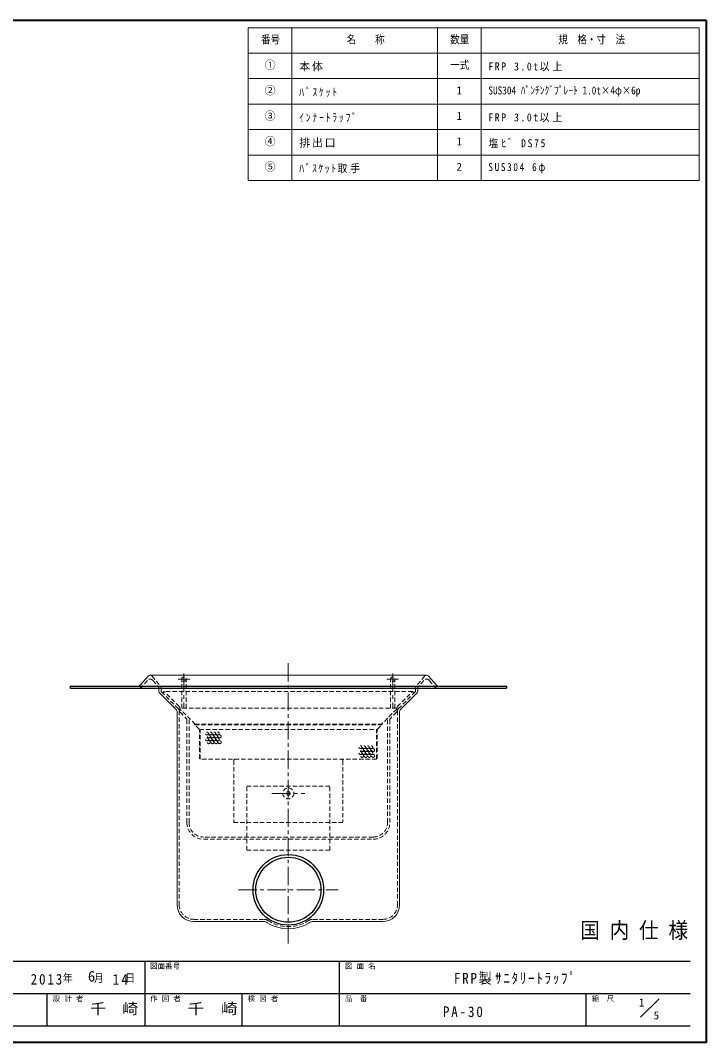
# Model space of a CAD drawing. Units: millimetres, scale not verified. Extents: x -1057 to 968, y -699 to 706.
# Drawn here: x 25 to 968, y -699 to 706 of the extents above; entities that cross this region are included whole.
import ezdxf
from ezdxf.enums import TextEntityAlignment as Align

# ---------------------------------------------------------------- set-up
doc = ezdxf.new("R2010")
doc.units = ezdxf.units.MM
doc.header["$LTSCALE"] = 5
doc.linetypes.add('CHAIN1', pattern=[8, 5, -1, 1, -1])
doc.linetypes.add('DASHED1', pattern=[1.8, 1.2, -0.6])
doc.layers.add('0-0_ﾚｲﾔ1', color=7, linetype='Continuous', lineweight=18)
doc.layers.add('0-8_ﾚｲﾔ9', color=7, linetype='Continuous')
doc.styles.add('ＭＳ ゴシック', font='')
doc.styles.get('ＭＳ ゴシック').set_extended_font_data('MS Gothic')

msp = doc.modelspace()

# ---------------------------------------------------------------- linework, layer by layer
at = {"layer": '0-0_ﾚｲﾔ1', "color": 1, "lineweight": 40}
for p, q in [((968.039, 705.682), (-1056.961, 705.682)), ((968.039, -699.318), (968.039, 705.682)), ((968.039, -699.318), (-1056.961, -699.318))]:
    msp.add_line(p, q, dxfattribs=at)
at = {"layer": '0-0_ﾚｲﾔ1', "color": 3}
for p, q in [((338.039, 695.682), (338.039, 485.682)), ((338.039, 695.682), (958.039, 695.682)), ((398.039, 695.682), (398.039, 485.682)), ((598.039, 695.682), (598.039, 485.682)), ((658.039, 695.682), (658.039, 485.682)), ((958.039, 695.682), (958.039, 485.682)), ((338.039, 660.682), (958.039, 660.682)), ((338.039, 625.682), (958.039, 625.682)), ((338.039, 590.682), (958.039, 590.682)), ((338.039, 555.682), (958.039, 555.682)), ((338.039, 520.682), (958.039, 520.682)), ((338.039, 485.682), (958.039, 485.682))]:
    msp.add_line(p, q, dxfattribs=at)
at = {"layer": '0-0_ﾚｲﾔ1', "color": 4, "linetype": 'CHAIN1', "lineweight": 9}
for p, q in [((393.039, -562.952), (393.039, -174.318)), ((249.453, -191.818), (249.453, -239.818)), ((536.625, -191.818), (536.625, -239.818)), ((257.453, -199.818), (241.453, -199.818)), ((528.625, -199.818), (544.625, -199.818)), ((370.539, -356.818), (415.539, -356.818)), ((324.539, -489.318), (461.539, -489.318))]:
    msp.add_line(p, q, dxfattribs=at)
at = {"layer": '0-0_ﾚｲﾔ1'}
for p, q in [((189.477, -208.27), (200.381, -195.541)), ((583.039, -194.318), (203.039, -194.318)), ((596.601, -208.27), (585.697, -195.541)), ((215.039, -212.318), (215.039, -216.404)), ((239.16, -242.182), (216.211, -219.232)), ((546.918, -242.182), (569.868, -219.232)), ((571.039, -212.318), (571.039, -216.404)), ((240.039, -244.303), (240.039, -509.952)), ((546.039, -244.303), (546.039, -509.952)), ((263.039, -532.952), (358.795, -532.952)), ((427.283, -532.952), (523.039, -532.952)), ((877.428, -664.572), (902.682, -639.318))]:
    msp.add_line(p, q, dxfattribs=at)
at = {"layer": '0-0_ﾚｲﾔ1', "color": 4, "linetype": 'DASHED1', "lineweight": 9}
for p, q in [((205.697, -195.541), (217.799, -209.668)), ((580.381, -195.541), (568.28, -209.668)), ((199.242, -201.482), (191.761, -210.215)), ((206.836, -201.482), (214.317, -210.215)), ((218.039, -210.318), (218.039, -216.404)), ((246.453, -239.818), (246.453, -199.818)), ((252.453, -239.818), (252.453, -199.818)), ((533.625, -239.818), (533.625, -199.818)), ((539.625, -239.818), (539.625, -199.818)), ((568.039, -210.318), (568.039, -216.404)), ((579.242, -201.482), (571.761, -210.215)), ((586.836, -201.482), (594.317, -210.215)), ((241.868, -240.647), (218.332, -217.111)), ((563.796, -216.818), (222.282, -216.818)), ((544.211, -240.647), (567.746, -217.111)), ((243.519, -244.131), (242.807, -242.132)), ((243.039, -243.475), (243.039, -509.952)), ((243.746, -240.111), (243.746, -239.525)), ((244.453, -239.818), (243.81, -240.462)), ((264.959, -261.738), (244.039, -240.818)), ((244.224, -245.246), (252.66, -253.682)), ((541.625, -239.818), (244.453, -239.818)), ((542.039, -240.818), (521.119, -261.738)), ((541.854, -245.246), (533.418, -253.682)), ((541.625, -239.818), (542.268, -240.462)), ((542.332, -240.111), (542.332, -239.525)), ((542.559, -244.131), (543.271, -242.132)), ((543.039, -243.475), (543.039, -509.952)), ((253.539, -255.803), (253.539, -396.818)), ((256.539, -396.818), (256.539, -253.94)), ((270.445, -268.638), (264.252, -262.446)), ((264.959, -261.738), (521.119, -261.738)), ((515.634, -268.638), (521.826, -262.446)), ((521.119, -261.738), (521.826, -262.446)), ((529.539, -396.818), (529.539, -253.94)), ((532.539, -255.803), (532.539, -396.818)), ((270.648, -268.931), (515.43, -268.931)), ((270.738, -308.818), (270.738, -269.345)), ((271.738, -309.818), (271.738, -268.931)), ((514.341, -309.818), (514.341, -268.931)), ((515.341, -308.818), (515.341, -269.345)), ((271.738, -308.818), (270.738, -308.818)), ((514.341, -308.818), (515.341, -308.818)), ((514.341, -309.818), (271.738, -309.818)), ((318.039, -311.818), (318.039, -396.818)), ((336.039, -434.818), (336.039, -346.818)), ((450.039, -346.818), (336.039, -346.818)), ((509.539, -416.818), (276.539, -416.818)), ((276.539, -419.818), (509.539, -419.818)), ((263.039, -529.952), (359.682, -529.952)), ((523.039, -529.952), (426.396, -529.952))]:
    msp.add_line(p, q, dxfattribs=at)
at = {"layer": '0-0_ﾚｲﾔ1', "color": 5, "lineweight": 25}
for p, q in [((93.039, -209.318), (693.039, -209.318)), ((693.039, -209.318), (693.039, -212.318))]:
    msp.add_line(p, q, dxfattribs=at)
at = {"layer": '0-0_ﾚｲﾔ1', "linetype": 'DASHED1'}
for p, q in [((215.039, -212.318), (215.039, -212.167)), ((571.039, -212.318), (571.039, -212.167))]:
    msp.add_line(p, q, dxfattribs=at)
at = {"layer": '0-0_ﾚｲﾔ1', "color": 6, "lineweight": 25}
for p, q in [((-1034.461, -587.532), (945.539, -587.532)), ((195.539, -587.532), (195.539, -676.818)), ((463.396, -676.818), (463.396, -587.532)), ((945.539, -632.175), (-72.318, -632.175)), ((61.611, -676.818), (61.611, -632.175)), ((329.468, -676.818), (329.468, -632.175)), ((802.682, -676.818), (802.682, -632.175)), ((945.539, -676.818), (-1034.461, -676.818))]:
    msp.add_line(p, q, dxfattribs=at)
at = {"layer": '0-0_ﾚｲﾔ1', "color": 5, "lineweight": 25}
msp.add_lwpolyline([(93.039, -209.318), (93.039, -212.318), (693.039, -212.318)], dxfattribs=at)
at = {"layer": '0-0_ﾚｲﾔ1', "color": 4, "linetype": 'DASHED1', "lineweight": 9}
for points in [[(242.868, -237.404), (222.282, -216.818), (220.16, -218.94)], [(543.211, -237.404), (563.796, -216.818), (565.918, -218.94)], [(264.959, -261.738), (264.252, -262.446), (521.826, -262.446)], [(468.039, -311.818), (468.039, -396.818), (318.039, -396.818)], [(336.039, -434.818), (450.039, -434.818), (450.039, -346.818)]]:
    msp.add_lwpolyline(points, dxfattribs=at)
for centre, radius in [((249.453, -199.818), 3), ((536.625, -199.818), 3), ((281.165, -274.485), 2), ((281.165, -282.485), 2), ((283.665, -278.485), 2), ((286.165, -274.485), 2), ((286.165, -282.485), 2), ((288.665, -278.485), 2), ((291.165, -274.485), 2), ((291.165, -282.485), 2), ((293.665, -278.485), 2), ((296.165, -274.485), 2), ((296.165, -282.485), 2), ((298.665, -278.485), 2), ((283.665, -286.485), 2), ((288.665, -286.485), 2), ((293.665, -286.485), 2), ((298.665, -286.485), 2), ((492.138, -293.313), 2), ((497.138, -293.313), 2), ((502.138, -293.313), 2), ((507.138, -293.313), 2), ((492.138, -301.313), 2), ((494.638, -297.313), 2), ((494.638, -305.313), 2), ((497.138, -301.313), 2), ((499.638, -297.313), 2), ((499.638, -305.313), 2), ((502.138, -301.313), 2), ((504.638, -297.313), 2), ((504.638, -305.313), 2), ((507.138, -301.313), 2), ((509.638, -297.313), 2), ((509.638, -305.313), 2), ((393.039, -356.818), 7.5), ((393.039, -356.818), 2.5)]:
    msp.add_circle(centre, radius, dxfattribs=at)
at = {"layer": '0-0_ﾚｲﾔ1', "color": 5, "lineweight": 25}
for radius in [48.5, 44.725]:
    msp.add_circle((393.039, -489.318), radius, dxfattribs=at)
at = {"layer": '0-0_ﾚｲﾔ1'}
for centre, radius, start, end in [((203.039, -197.818), 3.5, 90, 139.41503), ((583.039, -197.818), 3.5, 40.58497, 90), ((187.199, -206.318), 3, 270, 319.41503), ((598.88, -206.318), 3, 220.58497, 270), ((219.039, -216.404), 4, 180, 225), ((567.039, -216.404), 4, 315, 360), ((237.039, -244.303), 3, 0, 45), ((549.039, -244.303), 3, 135, 180), ((263.039, -509.952), 23, 180, 270), ((523.039, -509.952), 23, 270, 0), ((358.795, -542.952), 10, 57.44239, 90), ((427.283, -542.952), 10, 90, 122.55761), ((393.039, -489.318), 53.634, 237.44239, 302.55761)]:
    msp.add_arc(centre, radius, start, end, dxfattribs=at)
at = {"layer": '0-0_ﾚｲﾔ1', "color": 4, "linetype": 'DASHED1', "lineweight": 9}
for centre, radius, start, end in [((203.039, -197.818), 3.5, 40.58497, 90), ((583.039, -197.818), 3.5, 90, 139.41503), ((187.199, -206.318), 6, 270, 319.41503), ((203.039, -204.735), 5, 40.58497, 139.41503), ((212.039, -212.167), 3, 0, 40.58497), ((217.039, -210.318), 1, 0, 40.58497), ((569.039, -210.318), 1, 139.41503, 180), ((574.039, -212.167), 3, 139.41503, 180), ((583.039, -204.735), 5, 40.58497, 139.41503), ((598.88, -206.318), 6, 220.58497, 270), ((219.039, -216.404), 1, 180, 225), ((567.039, -216.404), 1, 315, 360), ((240.746, -239.525), 3, 0, 45), ((545.332, -239.525), 3, 135, 180), ((239.039, -243.475), 4, 0, 45), ((246.345, -243.124), 3, 199.61356, 225), ((244.746, -240.111), 1, 180, 225), ((255.039, -253.94), 1.5, 0, 45), ((531.039, -253.94), 1.5, 135, 180), ((539.733, -243.124), 3, 315, 340.38644), ((541.332, -240.111), 1, 315, 0), ((547.039, -243.475), 4, 135, 180), ((250.539, -255.803), 3, 0, 45), ((535.539, -255.803), 3, 135, 180), ((269.738, -269.345), 1, 0, 45), ((516.341, -269.345), 1, 135, 180), ((320.039, -311.818), 2, 90, 180), ((466.039, -311.818), 2, 0, 90), ((276.539, -396.818), 23, 180, 270), ((276.539, -396.818), 20, 180, 270), ((509.539, -396.818), 23, 270, 0), ((509.539, -396.818), 20, 270, 0), ((263.039, -509.952), 20, 180, 270), ((523.039, -509.952), 20, 270, 0), ((359.682, -539.952), 10, 56.6237, 90), ((393.039, -489.318), 50.634, 236.6237, 303.3763), ((426.396, -539.952), 10, 90, 123.3763)]:
    msp.add_arc(centre, radius, start, end, dxfattribs=at)
at = {"layer": '0-0_ﾚｲﾔ1', "linetype": 'DASHED1'}
msp.add_arc((466.039, -311.818), 2, 0, 90, dxfattribs=at)

# ---------------------------------------------------------------- texts
at = {"layer": '0-0_ﾚｲﾔ1', "style": 'ＭＳ ゴシック'}
for s, height, width, p in [('番号', 11, 0.85, (355.539, 670.682)), ('名\u3000\u3000称', 11, 0.85, (473.039, 670.682)), ('数量', 11, 0.85, (615.539, 670.682)), ('規\u3000格・寸\u3000法', 11, 0.85, (764.289, 670.682)), ('一式', 11, 0.85, (615.539, 635.682)), ('SUS304 ﾊﾟﾝﾁﾝｸﾞﾌﾟﾚｰﾄ 1.0t×4φ×6p', 11, 0.85, (668.039, 600.682)), ('国 内 仕 様', 21.99, 0.9, (794.289, -562.532)), ('千\u3000崎', 14.66, 1.1, (120.539, -664.497)), ('千\u3000崎', 14.66, 1.15, (254.468, -664.497))]:
    msp.add_text(s, height=height, dxfattribs=dict(at, width=width)).set_placement(p, align=Align.BOTTOM_LEFT)
for s, height, p in [('①', 11, (360.539, 635.682)), ('②', 11, (360.539, 600.682)), ('1', 11, (624.289, 600.682)), ('③', 11, (360.539, 565.682)), ('1', 11, (624.289, 565.682)), ('④', 11, (360.539, 530.682)), ('1', 11, (624.289, 530.682)), ('⑤', 11, (360.539, 495.682)), ('2', 11, (624.289, 495.682)), ('図面番号', 7.331, (203.039, -600.032)), ('図 面 名', 7.331, (470.896, -600.032)), ('6', 14.66, (117.539, -619.854)), ('設 計 者', 7.331, (69.111, -644.675)), ('作 図 者', 7.331, (203.039, -644.675)), ('検 図 者', 7.331, (336.968, -644.675)), ('品\u3000番', 7.331, (470.896, -644.675)), ('縮\u3000尺', 7.331, (810.182, -644.675)), ('1', 11, (874.888, -653.08)), ('5', 11, (895.248, -670.77))]:
    msp.add_text(s, height=height, dxfattribs=at).set_placement(p, align=Align.BOTTOM_LEFT)
at = {"layer": '0-0_ﾚｲﾔ1', "attachment_point": 7, "style": 'ＭＳ ゴシック'}
for s, insert, char_height in [('\\T1.17;本体', (408.039, 635.682), 11), ('\\T1.31;\\W0.9;FRP\\~3.0t以上', (668.039, 635.682), 11), ('\\T1.39;\\W0.85;ﾊﾞｽｹｯﾄ', (408.039, 600.682), 11), ('\\T1.39;\\W0.85;ｲﾝﾅｰﾄﾗｯﾌﾟ', (408.039, 565.682), 11), ('\\T1.31;\\W0.9;FRP\\~3.0t以上', (668.039, 565.682), 11), ('\\T1.17;排出口', (408.039, 530.682), 11), ('\\T1.33;\\W0.9;塩ﾋﾞ\\~DS75', (668.039, 530.682), 11), ('\\T1.3;\\W0.9;ﾊﾞｽｹｯﾄ取手', (408.039, 495.682), 11), ('\\T1.35;\\W0.85;SUS304\\~6φ', (668.039, 495.682), 11), ('\\T1.27;\\W0.9;年\\~\\~\\~月\\~\\~\\~日', (83.039, -617.354), 11), ('\\T1.28;\\W0.9;2013', (38.789, -619.854), 14.66), ('\\T1.27;\\W0.95;14', (151.289, -619.854), 14.66)]:
    msp.add_mtext(s, dxfattribs=dict(at, insert=insert, char_height=char_height))
at = {"layer": '0-8_ﾚｲﾔ9', "char_height": 14.66, "attachment_point": 7, "style": 'ＭＳ ゴシック'}
for s, insert in [('\\T1.26;\\W0.9;FRP製ｻﾆﾀﾘｰﾄﾗｯﾌﾟ', (620.718, -619.854)), ('\\T1.28;\\W0.9;PA-30', (605.539, -664.497))]:
    msp.add_mtext(s, dxfattribs=dict(at, insert=insert))

doc.saveas('drawing.dxf')
